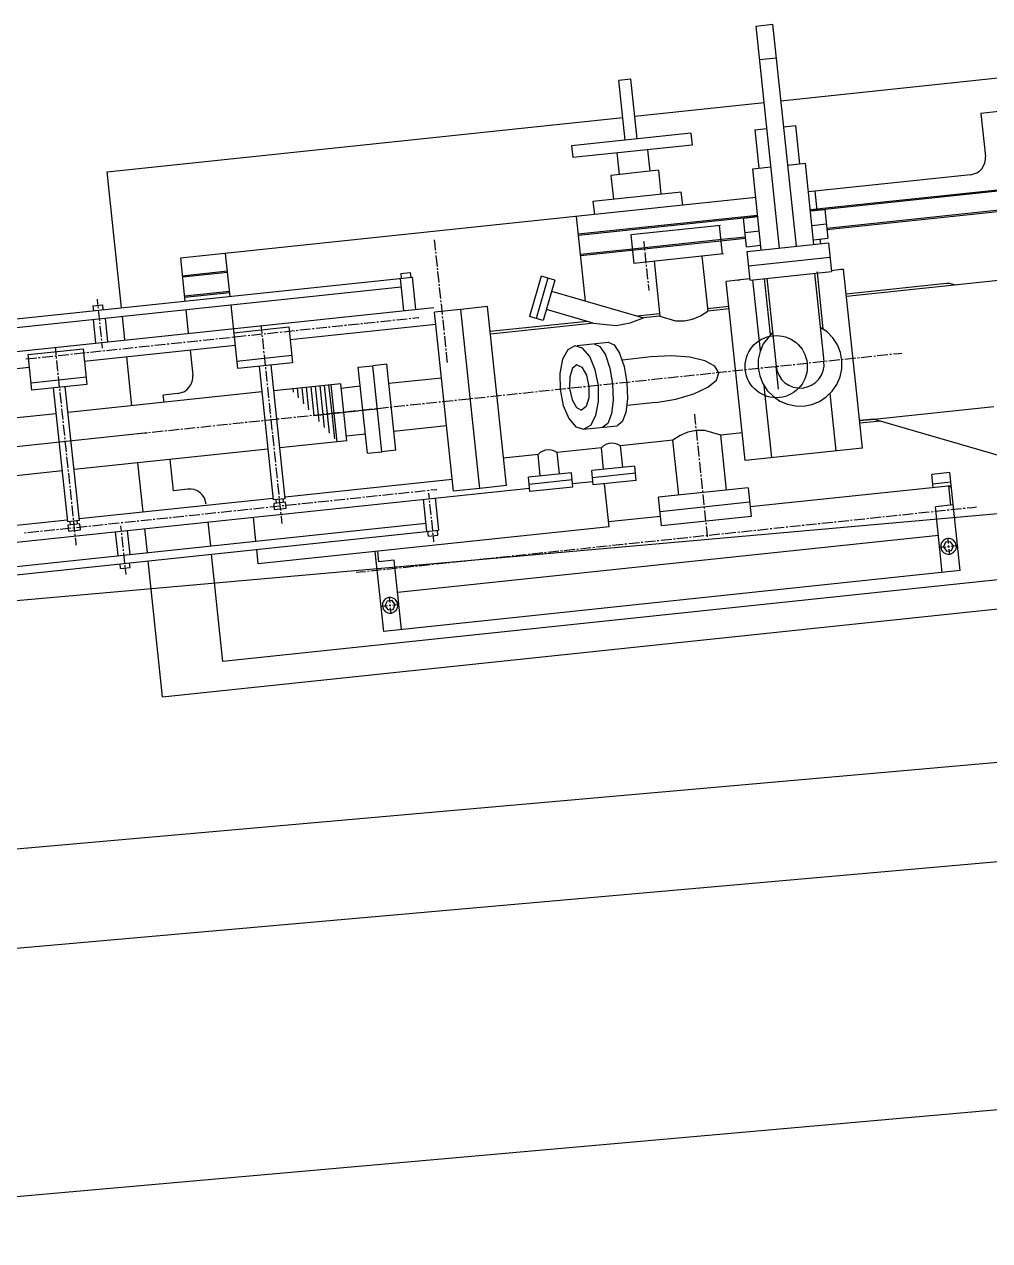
# Model space of a CAD drawing. Extents: x -50 to 48714, y -13211 to 6743.
# Drawn here: x 26853 to 27629, y 224 to 1202 of the extents above; entities that cross this region are included whole.
import ezdxf

# ---------------------------------------------------------------- set-up
doc = ezdxf.new("R2010")
doc.units = 0
doc.header["$LTSCALE"] = 50
doc.linetypes.add('UE46_HMI$0$DASH_CENTER', pattern=[36, 24, -3, 6, -3])
doc.layers.get('0').update_dxf_attribs({"linetype": 'CONTINUOUS'})
for name, color, linetype in [('UE46_HMI$0$1', 7, 'CONTINUOUS'), ('UE46_HMI$0$50', 7, 'CONTINUOUS'), ('UE46_HMI$0$AUTOVUE_5', 7, 'CONTINUOUS'), ('UE46_HMI$0$AUTOVUE_8', 7, 'CONTINUOUS'), ('UE46_HMI$0$MEDIENVERSORGUN', 40, 'CONTINUOUS')]:
    doc.layers.add(name, color=color, linetype=linetype)

# ---------------------------------------------------------------- blocks, each defined once
blk = doc.blocks.new('UE46_HMI')
at = {"layer": 'UE46_HMI$0$1', "color": 4, "linetype": 'UE46_HMI$0$DASH_CENTER'}
blk.add_line((9951.73, 873.87), (9565.68, 833.16), dxfattribs=at)
at = {"layer": 'UE46_HMI$0$1', "color": 7, "linetype": 'CONTINUOUS'}
blk.add_line((9963.84, 661.54), (10874.98, 757.64), dxfattribs=at)
at = {"layer": 'UE46_HMI$0$1', "color": 3, "linetype": 'CONTINUOUS'}
blk.add_circle((10457.38, 927.2), 25, dxfattribs=at)
at = {"layer": 'UE46_HMI$0$50', "color": 4, "linetype": 'CONTINUOUS'}
for p in [(10455.48, 945.23), (10459.28, 909.17)]:
    blk.add_line(p, (10457.38, 927.2), dxfattribs=at)
at = {"layer": 'UE46_HMI$0$AUTOVUE_5', "color": 4, "linetype": 'CONTINUOUS'}
for p, q in [((10183.01, 1025.12), (10182.58, 1029.18)), ((10350.74, 1027.93), (10350.76, 1027.78)), ((10350.76, 1027.78), (10351.21, 1023.42)), ((10183.45, 1020.92), (10183.01, 1025.12)), ((10183.75, 1018.06), (10183.61, 1019.41)), ((10351.37, 1021.92), (10351.52, 1020.56)), ((10351.67, 1019.06), (10352.58, 1010.5)), ((10184.83, 1007.84), (10183.91, 1016.56)), ((10352.74, 1008.99), (10352.88, 1007.64)), ((10185.13, 1004.99), (10184.97, 1006.49)), ((10186.19, 994.92), (10185.27, 1003.64)), ((10353.04, 1006.14), (10353.96, 997.42)), ((10186.49, 992.07), (10186.33, 993.57)), ((10187.55, 982), (10186.63, 990.72)), ((10354.1, 996.07), (10354.26, 994.57)), ((10354.4, 993.22), (10354.86, 988.86)), ((10354.86, 988.86), (10354.89, 988.56)), ((9911.1, 981.56), (9911.11, 981.41)), ((9911.11, 981.41), (9911.57, 977.05)), ((10187.86, 979.15), (10187.71, 980.5)), ((9911.73, 975.55), (9911.87, 974.19)), ((9912.03, 972.69), (9912.94, 964.13)), ((10188.92, 969.08), (10188.01, 977.64)), ((9913.09, 962.62), (9913.24, 961.27)), ((9913.4, 959.77), (9914.31, 951.06)), ((10042.94, 960.22), (10043.13, 958.41)), ((10087.23, 958.05), (10095.79, 958.95)), ((10097.29, 959.11), (10098.65, 959.25)), ((10100.15, 959.41), (10108.71, 960.32)), ((10110.22, 960.47), (10111.72, 960.63)), ((10113.07, 960.78), (10121.79, 961.69)), ((10123.14, 961.84), (10124.64, 962)), ((10125.99, 962.14), (10134.71, 963.06)), ((10136.06, 963.2), (10137.56, 963.36)), ((10139.06, 963.52), (10147.63, 964.42)), ((10149.13, 964.58), (10150.48, 964.72)), ((10151.99, 964.88), (10160.55, 965.78)), ((10162.05, 965.94), (10163.56, 966.1)), ((10164.91, 966.24), (10169.27, 966.7)), ((10169.27, 966.7), (10169.87, 966.77)), ((10189.22, 966.22), (10189.08, 967.58)), ((10190.28, 956.16), (10189.38, 964.72)), ((9914.46, 949.7), (9914.62, 948.2)), ((9996.47, 948.48), (10005.04, 949.38)), ((10006.54, 949.54), (10008.04, 949.7)), ((10009.4, 949.84), (10018.11, 950.76)), ((10019.46, 950.9), (10020.96, 951.06)), ((10022.32, 951.2), (10031.03, 952.12)), ((10032.53, 952.28), (10033.89, 952.42)), ((10035.39, 952.58), (10043.95, 953.49)), ((10043.13, 958.41), (10043.59, 954.06)), ((10043.75, 952.55), (10043.89, 951.2)), ((10044.05, 949.7), (10044.95, 941.13)), ((10045.46, 953.64), (10046.81, 953.79)), ((10048.31, 953.95), (10056.88, 954.85)), ((10058.38, 955.01), (10059.88, 955.17)), ((10061.23, 955.31), (10069.95, 956.23)), ((10071.3, 956.37), (10072.8, 956.53)), ((10074.15, 956.67), (10082.87, 957.59)), ((10084.37, 957.75), (10085.72, 957.89)), ((10190.6, 953.15), (10190.44, 954.65)), ((10191.66, 943.09), (10190.74, 951.8)), ((9877.36, 942.75), (9877.55, 940.95)), ((9877.55, 940.95), (9878.01, 936.59)), ((9905.72, 938.91), (9914.44, 939.83)), ((9914.76, 946.85), (9915.22, 942.49)), ((9915.22, 942.49), (9915.25, 942.19)), ((9915.79, 939.97), (9917.29, 940.13)), ((9918.79, 940.28), (9927.36, 941.19)), ((9928.86, 941.35), (9930.21, 941.49)), ((9931.71, 941.65), (9940.28, 942.55)), ((9941.78, 942.71), (9943.13, 942.85)), ((9944.64, 943.01), (9953.35, 943.93)), ((9954.7, 944.07), (9956.21, 944.23)), ((9957.56, 944.37), (9966.27, 945.29)), ((9967.62, 945.44), (9969.13, 945.59)), ((9970.63, 945.75), (9979.19, 946.66)), ((9980.7, 946.81), (9982.05, 946.96)), ((9983.55, 947.12), (9992.12, 948.02)), ((9993.62, 948.18), (9994.97, 948.32)), ((10045.11, 939.63), (10045.27, 938.13)), ((10191.96, 940.23), (10191.8, 941.73)), ((9853.88, 933.44), (9862.6, 934.36)), ((9863.95, 934.5), (9865.45, 934.66)), ((9866.96, 934.82), (9875.52, 935.72)), ((9877.02, 935.88), (9878.37, 936.02)), ((9878.17, 935.09), (9878.31, 933.74)), ((9878.47, 932.23), (9879.37, 923.67)), ((9879.88, 936.18), (9888.44, 937.08)), ((9889.94, 937.24), (9891.45, 937.4)), ((9892.8, 937.54), (9901.51, 938.46)), ((9902.87, 938.61), (9904.37, 938.76)), ((10045.41, 936.78), (10046.33, 928.06)), ((10192.56, 934.52), (10192.1, 938.88)), ((10192.99, 930.46), (10192.56, 934.52)), ((10482.47, 929.85), (10473.91, 928.95)), ((10485.33, 930.15), (10483.97, 930.01)), ((10495.39, 931.21), (10486.83, 930.31)), ((10498.4, 931.53), (10496.9, 931.37)), ((10508.47, 932.59), (10499.75, 931.67)), ((10511.32, 932.89), (10509.82, 932.73)), ((10521.39, 933.96), (10512.67, 933.04)), ((10524.24, 934.26), (10522.74, 934.1)), ((10534.31, 935.32), (10525.74, 934.41)), ((10537.16, 935.62), (10535.81, 935.48)), ((10547.23, 936.68), (10538.67, 935.78)), ((10550.09, 936.98), (10548.73, 936.84)), ((10555.95, 937.6), (10551.59, 937.14)), ((10558.35, 937.85), (10555.95, 937.6)), ((9879.53, 922.17), (9879.69, 920.66)), ((10046.47, 926.71), (10046.63, 925.21)), ((10046.78, 923.85), (10047.69, 915.14)), ((10391.72, 920.28), (10383.15, 919.38)), ((10394.72, 920.6), (10393.22, 920.44)), ((10404.79, 921.66), (10396.08, 920.74)), ((10407.64, 921.96), (10406.14, 921.8)), ((10417.71, 923.02), (10409, 922.1)), ((10420.57, 923.32), (10419.06, 923.16)), ((10430.63, 924.38), (10422.07, 923.48)), ((10433.49, 924.68), (10432.14, 924.54)), ((10443.56, 925.75), (10434.99, 924.84)), ((10446.56, 926.06), (10445.06, 925.9)), ((10456.63, 927.13), (10447.91, 926.21)), ((10459.48, 927.43), (10457.98, 927.27)), ((10469.55, 928.49), (10460.83, 927.57)), ((10472.4, 928.79), (10470.9, 928.63)), ((9879.83, 919.31), (9880.75, 910.6)), ((10047.85, 913.64), (10048, 912.28)), ((10048.15, 910.78), (10049.06, 902.22)), ((10301.12, 910.72), (10292.4, 909.8)), ((10303.97, 911.02), (10302.47, 910.87)), ((10314.04, 912.09), (10305.47, 911.18)), ((10316.89, 912.39), (10315.54, 912.24)), ((10326.96, 913.45), (10318.39, 912.55)), ((10329.81, 913.75), (10328.46, 913.61)), ((10339.88, 914.81), (10331.32, 913.91)), ((10342.89, 915.13), (10341.38, 914.97)), ((10352.95, 916.19), (10344.24, 915.27)), ((10355.81, 916.49), (10354.3, 916.33)), ((10365.87, 917.55), (10357.16, 916.63)), ((10368.73, 917.85), (10367.38, 917.71)), ((10378.8, 918.92), (10370.23, 918.01)), ((10381.65, 919.22), (10380.3, 919.07)), ((9880.89, 909.25), (9881.05, 907.74)), ((9881.2, 906.39), (9882.11, 897.68)), ((10049.22, 900.72), (10049.36, 899.36)), ((10200.3, 900.09), (10198.79, 899.93)), ((10210.36, 901.15), (10201.8, 900.25)), ((10213.22, 901.45), (10211.86, 901.31)), ((10223.28, 902.51), (10214.72, 901.61)), ((10226.14, 902.82), (10224.79, 902.67)), ((10236.36, 903.89), (10227.64, 902.97)), ((10239.21, 904.19), (10237.71, 904.04)), ((10249.28, 905.26), (10240.56, 904.34)), ((10252.13, 905.56), (10250.63, 905.4)), ((10262.2, 906.62), (10253.64, 905.72)), ((10265.05, 906.92), (10263.7, 906.78)), ((10275.12, 907.98), (10266.56, 907.08)), ((10277.98, 908.28), (10276.62, 908.14)), ((10288.19, 909.36), (10279.48, 908.44)), ((10291.05, 909.66), (10289.55, 909.5)), ((9882.27, 896.17), (9882.42, 894.82)), ((9882.57, 893.32), (9883.48, 884.75)), ((10049.52, 897.86), (10050.42, 889.3)), ((10099.78, 889.49), (10108.49, 890.41)), ((10106.69, 890.22), (10099.78, 889.49)), ((10108.49, 890.41), (10108.19, 890.38)), ((10109.54, 890.52), (10108.49, 890.41)), ((10109.84, 890.55), (10111.34, 890.71)), ((10111.34, 890.71), (10111.04, 890.68)), ((10112.85, 890.87), (10111.34, 890.71)), ((10112.85, 890.87), (10121.41, 891.77)), ((10119.61, 891.58), (10112.85, 890.87)), ((10121.41, 891.77), (10121.11, 891.74)), ((10122.61, 891.9), (10121.41, 891.77)), ((10122.91, 891.93), (10124.27, 892.07)), ((10124.27, 892.07), (10123.97, 892.04)), ((10125.77, 892.23), (10124.27, 892.07)), ((10125.77, 892.23), (10129.98, 892.67)), ((10129.98, 892.67), (10125.77, 892.23)), ((10129.98, 892.67), (10134.03, 893.1)), ((10132.68, 892.96), (10129.98, 892.67)), ((10135.54, 893.26), (10134.03, 893.1)), ((10134.03, 893.1), (10135.54, 893.26)), ((10135.54, 893.26), (10136.44, 893.35)), ((10145.6, 894.32), (10136.89, 893.4)), ((10148.46, 894.62), (10146.96, 894.46)), ((10158.52, 895.68), (10149.96, 894.78)), ((10161.38, 895.99), (10160.03, 895.84)), ((10171.45, 897.05), (10162.88, 896.14)), ((10174.45, 897.36), (10172.95, 897.21)), ((10184.52, 898.43), (10175.8, 897.51)), ((10187.37, 898.73), (10185.87, 898.57)), ((10197.44, 899.79), (10188.73, 898.87)), ((9883.64, 883.25), (9883.78, 881.9)), ((9883.94, 880.4), (9884.84, 871.83)), ((10015.93, 880.65), (10007.37, 879.74)), ((10018.94, 880.96), (10017.44, 880.8)), ((10029.01, 882.02), (10020.29, 881.1)), ((10031.86, 882.32), (10030.36, 882.17)), ((10041.93, 883.39), (10033.21, 882.47)), ((10044.78, 883.69), (10043.43, 883.55)), ((10054.85, 884.75), (10046.29, 883.85)), ((10050.58, 887.79), (10050.74, 886.29)), ((10050.88, 884.94), (10051.8, 876.22)), ((10057.7, 885.05), (10056.35, 884.91)), ((10067.77, 886.11), (10059.21, 885.21)), ((10070.78, 886.43), (10069.27, 886.27)), ((10080.84, 887.49), (10072.13, 886.57)), ((10083.7, 887.79), (10082.2, 887.63)), ((10084.9, 887.92), (10091.21, 888.58)), ((10091.21, 888.58), (10085.05, 887.93)), ((10091.21, 888.58), (10095.57, 889.04)), ((10093.77, 888.85), (10091.21, 888.58)), ((10095.57, 889.04), (10095.27, 889.01)), ((10096.62, 889.15), (10095.57, 889.04)), ((10096.92, 889.19), (10098.42, 889.35)), ((10098.42, 889.35), (10098.12, 889.31)), ((10099.78, 889.49), (10098.42, 889.35)), ((10391.51, 889.11), (10391.94, 885.06)), ((10391.94, 885.06), (10392.4, 880.7)), ((9946.97, 873.37), (9944.41, 873.1)), ((9951.17, 873.81), (9946.97, 873.37)), ((9954.03, 874.12), (9952.68, 873.97)), ((9964.25, 875.19), (9955.53, 874.27)), ((9967.1, 875.49), (9965.6, 875.34)), ((9977.17, 876.56), (9968.45, 875.64)), ((9980.02, 876.86), (9978.52, 876.7)), ((9990.09, 877.92), (9981.53, 877.02)), ((9992.95, 878.22), (9991.59, 878.08)), ((10003.01, 879.28), (9994.45, 878.38)), ((10005.87, 879.58), (10004.51, 879.44)), ((10051.94, 874.87), (10052.1, 873.37)), ((10052.24, 872.02), (10053.16, 863.3)), ((10392.54, 879.35), (10392.7, 877.84)), ((10392.86, 876.34), (10393.76, 867.78)), ((9885, 870.33), (9885.16, 868.83)), ((9885.3, 867.47), (9886.22, 858.76)), ((10053.3, 861.95), (10053.46, 860.45)), ((10393.92, 866.27), (10394.06, 864.92)), ((10394.22, 863.42), (10395.12, 854.85)), ((9886.36, 857.41), (9886.52, 855.91)), ((9886.66, 854.55), (9887.58, 845.84)), ((10053.62, 858.94), (10054.52, 850.38)), ((10395.28, 853.35), (10395.43, 852)), ((9887.72, 844.49), (9887.88, 842.98)), ((9888.04, 841.48), (9888.95, 832.92)), ((10054.68, 848.88), (10054.83, 847.53)), ((10054.98, 846.02), (10055.89, 837.46)), ((10395.58, 850.5), (10396.5, 841.78)), ((10056.05, 835.96), (10056.2, 834.45)), ((10056.35, 833.1), (10057.27, 824.39)), ((10396.65, 840.43), (10396.8, 838.93)), ((10396.95, 837.58), (10397.87, 828.86)), ((9889.1, 831.41), (9889.25, 830.06)), ((9889.4, 828.56), (9890.31, 819.99)), ((10057.41, 823.03), (10057.57, 821.53)), ((10114.73, 821.18), (10123.29, 822.08)), ((10124.8, 822.24), (10126.3, 822.4)), ((10127.65, 822.54), (10136.36, 823.46)), ((10137.72, 823.6), (10139.22, 823.76)), ((10140.57, 823.91), (10149.29, 824.82)), ((10150.64, 824.97), (10152.14, 825.13)), ((10153.64, 825.28), (10162.21, 826.19)), ((10163.71, 826.35), (10165.06, 826.49)), ((10166.57, 826.65), (10175.13, 827.55)), ((10176.63, 827.71), (10178.14, 827.87)), ((10177.95, 825.27), (10177.94, 825.42)), ((10178.41, 820.91), (10177.95, 825.27)), ((10179.49, 828.01), (10183.84, 828.47)), ((10183.84, 828.47), (10184.45, 828.53)), ((10398.01, 827.51), (10398.17, 826.01)), ((10398.33, 824.5), (10399.23, 815.94)), ((9890.47, 818.49), (9890.62, 816.99)), ((9890.77, 815.64), (9891.69, 806.92)), ((10023.97, 811.61), (10032.69, 812.53)), ((10034.04, 812.67), (10035.54, 812.83)), ((10036.9, 812.97), (10045.61, 813.89)), ((10047.11, 814.05), (10048.47, 814.19)), ((10049.97, 814.35), (10058.53, 815.25)), ((10057.71, 820.18), (10058.63, 811.46)), ((10060.04, 815.41), (10061.39, 815.55)), ((10062.89, 815.71), (10071.46, 816.62)), ((10072.96, 816.77), (10074.46, 816.93)), ((10075.81, 817.07), (10084.53, 817.99)), ((10085.88, 818.14), (10087.38, 818.3)), ((10088.73, 818.44), (10097.45, 819.36)), ((10098.95, 819.52), (10100.3, 819.66)), ((10101.81, 819.82), (10110.37, 820.72)), ((10111.87, 820.88), (10113.23, 821.02)), ((10178.71, 818.05), (10178.57, 819.41)), ((10179.78, 807.99), (10178.87, 816.55)), ((10399.39, 814.44), (10399.53, 813.08)), ((10606.47, 812.88), (10597.76, 811.96)), ((10609.33, 813.18), (10607.83, 813.02)), ((10615.04, 813.78), (10610.83, 813.34)), ((10618.34, 814.13), (10615.04, 813.78)), ((9891.83, 805.57), (9891.99, 804.07)), ((9892.13, 802.72), (9893.05, 794)), ((9933.37, 802.05), (9941.94, 802.95)), ((9943.44, 803.11), (9944.79, 803.26)), ((9946.29, 803.41), (9954.86, 804.32)), ((9956.36, 804.48), (9957.71, 804.62)), ((9959.22, 804.78), (9967.93, 805.7)), ((9969.28, 805.84), (9970.79, 806)), ((9972.14, 806.14), (9980.85, 807.06)), ((9982.2, 807.2), (9983.71, 807.36)), ((9985.21, 807.52), (9993.77, 808.42)), ((9995.28, 808.58), (9996.63, 808.72)), ((9998.13, 808.88), (10006.7, 809.79)), ((10008.2, 809.94), (10009.55, 810.09)), ((10011.05, 810.24), (10019.62, 811.15)), ((10021.12, 811.31), (10022.62, 811.46)), ((10058.77, 810.11), (10058.93, 808.61)), ((10059.09, 807.11), (10059.53, 802.9)), ((10059.53, 802.9), (10059.72, 801.1)), ((10180.08, 805.13), (10179.93, 806.48)), ((10181.14, 795.06), (10180.24, 803.63)), ((10399.69, 811.58), (10400.59, 803.02)), ((10505.65, 802.25), (10504.3, 802.11)), ((10515.72, 803.31), (10507.16, 802.41)), ((10518.57, 803.61), (10517.22, 803.47)), ((10528.64, 804.67), (10520.08, 803.77)), ((10531.65, 804.99), (10530.14, 804.83)), ((10541.71, 806.05), (10533, 805.13)), ((10544.57, 806.35), (10543.07, 806.19)), ((10554.64, 807.41), (10545.92, 806.5)), ((10557.49, 807.72), (10555.99, 807.56)), ((10567.56, 808.78), (10558.99, 807.87)), ((10570.41, 809.08), (10569.06, 808.94)), ((10580.48, 810.14), (10571.91, 809.24)), ((10583.48, 810.46), (10581.98, 810.3)), ((10593.55, 811.52), (10584.84, 810.6)), ((10596.41, 811.82), (10594.9, 811.66)), ((9852.69, 793.54), (9854.19, 793.7)), ((9855.54, 793.84), (9864.26, 794.76)), ((9865.61, 794.9), (9867.11, 795.06)), ((9868.46, 795.21), (9877.18, 796.12)), ((9878.53, 796.27), (9880.03, 796.43)), ((9881.53, 796.58), (9890.1, 797.49)), ((9891.6, 797.65), (9892.95, 797.79)), ((9893.19, 792.65), (9893.35, 791.15)), ((9894.46, 797.95), (9903.02, 798.85)), ((9904.52, 799.01), (9906.03, 799.17)), ((9907.38, 799.31), (9916.09, 800.23)), ((9917.45, 800.37), (9918.95, 800.53)), ((9920.3, 800.67), (9929.01, 801.59)), ((9930.34, 799.15), (9930.32, 799.3)), ((9930.8, 794.79), (9930.34, 799.15)), ((9930.37, 801.73), (9931.87, 801.89)), ((9931.1, 791.94), (9930.95, 793.29)), ((10181.46, 792.06), (10181.3, 793.56)), ((10400.75, 801.51), (10400.89, 800.16)), ((10401.05, 798.66), (10401.51, 794.3)), ((10401.51, 794.3), (10401.94, 790.25)), ((10412.04, 792.38), (10403.48, 791.47)), ((10414.9, 792.68), (10413.55, 792.53)), ((10424.97, 793.74), (10416.4, 792.83)), ((10427.97, 794.05), (10426.47, 793.9)), ((10438.04, 795.12), (10429.32, 794.2)), ((10440.89, 795.42), (10439.39, 795.26)), ((10450.96, 796.48), (10442.25, 795.56)), ((10453.82, 796.78), (10452.46, 796.64)), ((10463.88, 797.84), (10455.32, 796.94)), ((10466.74, 798.14), (10465.38, 798)), ((10476.8, 799.21), (10468.24, 798.3)), ((10479.81, 799.52), (10478.31, 799.36)), ((10489.88, 800.58), (10481.16, 799.66)), ((10492.73, 800.89), (10491.23, 800.73)), ((10502.8, 801.95), (10494.08, 801.03)), ((9893.51, 789.64), (9893.95, 785.44)), ((9893.95, 785.44), (9894.14, 783.63)), ((9932.16, 781.87), (9931.26, 790.43)), ((10182.06, 786.35), (10181.6, 790.71)), ((10182.07, 786.2), (10182.06, 786.35)), ((10321.44, 782.82), (10312.73, 781.9)), ((10324.3, 783.12), (10322.79, 782.96)), ((10334.36, 784.18), (10325.65, 783.26)), ((10337.22, 784.48), (10335.72, 784.32)), ((10347.29, 785.54), (10338.72, 784.64)), ((10350.14, 785.85), (10348.79, 785.7)), ((10360.21, 786.91), (10351.64, 786)), ((10363.06, 787.21), (10361.71, 787.07)), ((10373.28, 788.29), (10364.56, 787.37)), ((10376.13, 788.59), (10374.63, 788.43)), ((10386.2, 789.65), (10377.49, 788.73)), ((10389.06, 789.95), (10387.55, 789.79)), ((10399.12, 791.01), (10390.56, 790.11)), ((10401.98, 791.31), (10400.63, 791.17)), ((10595.24, 782.53), (10596.74, 782.69)), ((10595.28, 789.37), (10595.31, 789.07)), ((10595.31, 789.07), (10595.76, 784.86)), ((10595.91, 783.36), (10596.07, 781.86)), ((10598.1, 782.83), (10602.45, 783.29)), ((10602.45, 783.29), (10602.75, 783.32)), ((9932.46, 779.01), (9932.32, 780.37)), ((9933.52, 768.95), (9932.62, 777.51)), ((10230.69, 773.25), (10221.97, 772.33)), ((10233.54, 773.55), (10232.04, 773.39)), ((10243.61, 774.61), (10235.05, 773.71)), ((10246.47, 774.91), (10245.11, 774.77)), ((10256.53, 775.97), (10247.97, 775.07)), ((10259.54, 776.29), (10258.03, 776.13)), ((10269.6, 777.35), (10260.89, 776.43)), ((10272.46, 777.65), (10270.96, 777.49)), ((10282.53, 778.71), (10273.81, 777.8)), ((10285.38, 779.02), (10283.88, 778.86)), ((10295.45, 780.08), (10286.88, 779.17)), ((10298.3, 780.38), (10296.95, 780.24)), ((10308.37, 781.44), (10299.81, 780.54)), ((10311.37, 781.76), (10309.87, 781.6)), ((10589.23, 781.89), (10589.53, 781.93)), ((10589.53, 781.93), (10593.74, 782.37)), ((10596.21, 780.5), (10596.67, 776.15)), ((10596.67, 776.15), (10596.71, 775.85)), ((9933.84, 765.94), (9933.68, 767.45)), ((9934.44, 760.23), (9933.98, 764.59)), ((10139.94, 763.68), (10131.37, 762.77)), ((10142.79, 763.98), (10141.44, 763.83)), ((10152.86, 765.04), (10144.29, 764.14)), ((10155.86, 765.36), (10154.36, 765.2)), ((10165.93, 766.42), (10157.21, 765.5)), ((10168.78, 766.72), (10167.28, 766.56)), ((10178.85, 767.78), (10170.14, 766.86)), ((10181.71, 768.08), (10180.35, 767.94)), ((10191.77, 769.14), (10183.21, 768.24)), ((10194.63, 769.44), (10193.28, 769.3)), ((10204.69, 770.51), (10196.13, 769.6)), ((10207.7, 770.82), (10206.2, 770.66)), ((10217.77, 771.88), (10209.05, 770.97)), ((10220.62, 772.19), (10219.12, 772.03)), ((9934.46, 760.08), (9934.44, 760.23)), ((10122.66, 761.85), (10119.5, 761.52)), ((10127.01, 762.31), (10122.66, 761.85)), ((10129.87, 762.61), (10128.52, 762.47)), ((10140.12, 734.53), (10140.27, 734.54)), ((10140.27, 734.54), (10144.63, 735)), ((10145.98, 735.14), (10147.49, 735.3)), ((10146.02, 741.98), (10146.05, 741.68)), ((10146.05, 741.68), (10146.5, 737.48)), ((10146.66, 735.97), (10146.81, 734.47)), ((10148.99, 735.46), (10153.2, 735.9)), ((10153.2, 735.9), (10153.5, 735.94)), ((10146.96, 733.12), (10147.42, 728.76)), ((10147.42, 728.76), (10147.45, 728.46))]:
    blk.add_line(p, q, dxfattribs=at)
at = {"layer": 'UE46_HMI$0$AUTOVUE_8', "color": 7, "linetype": 'CONTINUOUS'}
for p, q in [((10441.1, 1201.08), (10454.48, 1202.49)), ((10459.93, 1022.58), (10441.1, 1201.08)), ((10454.48, 1202.49), (10473.3, 1023.99)), ((10443.94, 1174.18), (10457.31, 1175.59)), ((10460.96, 1141.04), (10830.43, 1180)), ((10340.47, 1158.41), (10330.86, 1157.4)), ((10335.91, 1109.46), (10330.86, 1157.4)), ((10345.53, 1110.48), (10340.47, 1158.41)), ((10343.61, 1128.66), (10447.58, 1139.63)), ((10698.79, 1138.93), (10622.01, 1130.83)), ((9919.29, 1083.91), (10333.99, 1127.65)), ((10622.01, 1130.83), (10625.66, 1096.27)), ((10440.19, 1117.58), (10449.8, 1118.59)), ((10440.19, 1117.58), (10443.44, 1086.77)), ((10463.18, 1120), (10472.79, 1121.01)), ((10472.79, 1121.01), (10476.04, 1090.21)), ((10388.65, 1115.03), (10292.64, 1104.9)), ((10389.66, 1105.41), (10293.65, 1095.28)), ((10388.65, 1115.03), (10389.66, 1105.41)), ((10292.64, 1104.9), (10293.65, 1095.28)), ((10329.26, 1099.04), (10331.08, 1081.76)), ((10356.03, 1084.39), (10354.2, 1101.67)), ((10625.62, 1093.68), (10625.66, 1096.27)), ((10438.48, 1086.25), (10453.05, 1087.79)), ((10445.35, 1021.04), (10438.48, 1086.25)), ((10466.42, 1089.2), (10480.85, 1090.72)), ((10487.73, 1025.51), (10480.85, 1090.72)), ((10620.82, 1084.52), (10622.75, 1086.39)), ((10622.75, 1086.39), (10624.18, 1088.67)), ((10624.18, 1088.67), (10625.14, 1091.05)), ((10625.14, 1091.05), (10625.62, 1093.68)), ((9930.83, 974.52), (9919.29, 1083.91)), ((10362.64, 1085.09), (10324.32, 1081.05)), ((10324.32, 1081.05), (10326.35, 1061.82)), ((10362.64, 1085.09), (10364.67, 1065.86)), ((10613.69, 1081.49), (10483.27, 1067.73)), ((10705.37, 1076.57), (10484.79, 1053.31)), ((10613.69, 1081.49), (10618.69, 1083.08)), ((10618.69, 1083.08), (10620.82, 1084.52)), ((10381.04, 1067.58), (10309.97, 1060.09)), ((10382.15, 1057.07), (10381.04, 1067.58)), ((10490.3, 1052.98), (10488.68, 1068.3)), ((10705.46, 1075.67), (10496.46, 1053.63)), ((10440.9, 1063.26), (9978.12, 1014.45)), ((10309.97, 1060.09), (10311.08, 1049.57)), ((10707.19, 1059.29), (10498.19, 1037.25)), ((10303.84, 979.98), (10296.66, 1048.05)), ((10442.42, 1048.84), (10298.18, 1033.62)), ((10431.1, 1046.73), (10298.27, 1032.72)), ((10431.1, 1046.73), (10442.52, 1047.94)), ((10442.52, 1047.94), (10431.1, 1046.73)), ((10433.54, 1023.59), (10431.1, 1046.73)), ((10496.46, 1053.63), (10484.89, 1052.41)), ((10484.89, 1052.41), (10496.46, 1053.63)), ((10496.46, 1053.63), (10498.9, 1030.49)), ((10646.83, 1053.99), (10498.08, 1038.3)), ((10412.43, 1040.81), (10340.46, 1033.22)), ((10411.38, 1040.7), (10413.8, 1017.71)), ((10486.11, 1040.84), (10497.68, 1042.06)), ((10432.83, 1030.35), (10300, 1016.35)), ((10340.46, 1033.22), (10342.88, 1010.23)), ((10413.63, 1029.39), (10341.66, 1021.8)), ((10413.63, 1029.39), (10341.66, 1021.8)), ((10432.72, 1031.41), (10413.63, 1029.39)), ((10432.32, 1035.16), (10443.74, 1036.37)), ((10487.33, 1029.27), (10498.9, 1030.49)), ((10493.14, 1026.08), (10492.74, 1029.84)), ((10018.13, 983.73), (10014.48, 1018.29)), ((10341.66, 1021.8), (10299.89, 1017.4)), ((10414.85, 1017.82), (10342.88, 1010.23)), ((10433.54, 1023.59), (10444.96, 1024.8)), ((10433.94, 1019.84), (10499.3, 1026.73)), ((10436.36, 996.85), (10433.94, 1019.84)), ((10499.3, 1026.73), (10501.72, 1003.74)), ((9978.12, 1014.45), (9981.77, 979.89)), ((10359.11, 1011.94), (10363.77, 967.77)), ((10397.57, 1016), (10402.23, 971.83)), ((10435.16, 1008.27), (10500.52, 1015.16)), ((9657.67, 945.71), (10164.47, 999.16)), ((10016, 1003.86), (9979.64, 1000.03)), ((10016.1, 1002.96), (9979.74, 999.13)), ((10154.86, 998.15), (10157.58, 972.31)), ((10155.35, 1002.15), (10163.01, 1002.96)), ((10155.35, 1002.15), (10155.76, 998.25)), ((10163.01, 1002.96), (10163.42, 999.05)), ((10164.47, 999.16), (10167.2, 973.32)), ((10268.31, 999.94), (10258.82, 967.49)), ((10273.79, 998.39), (10264.3, 965.94)), ((10279.29, 996.69), (10268.31, 999.94)), ((10436.27, 997.75), (10428.45, 996.93)), ((10436.36, 996.85), (10501.72, 1003.74)), ((10447.78, 998.05), (10452.53, 952.98)), ((10449.88, 998.27), (10455.48, 945.23)), ((10488.2, 1002.32), (10495.69, 931.25)), ((10490.45, 1002.55), (10490.36, 1003.45)), ((10495.21, 957.48), (10490.45, 1002.55)), ((10495.21, 957.48), (10490.45, 1002.55)), ((10501.63, 1004.64), (10509.44, 1005.47)), ((10509.44, 1005.47), (10511.54, 1005.69)), ((10509.44, 1005.47), (10511.54, 1005.69)), ((10521.87, 907.72), (10511.54, 1005.69)), ((9658.38, 938.95), (10155.57, 991.39)), ((10279.29, 996.69), (10269.95, 964.26)), ((10426.35, 996.7), (10417.18, 995.74)), ((10432.36, 851.79), (10417.18, 995.74)), ((10426.35, 996.7), (10428.45, 996.93)), ((10428.45, 996.93), (10426.35, 996.7)), ((10444.64, 939.99), (10438.61, 997.09)), ((10594.35, 994.06), (10513.67, 985.55)), ((10638.73, 996.77), (10513.87, 983.6)), ((10596.94, 994.03), (10594.35, 994.06)), ((10601.47, 992.84), (10596.94, 994.03)), ((10017.72, 987.64), (9981.35, 983.8)), ((10017.83, 986.58), (9981.46, 982.75)), ((10276.72, 987.91), (10350.55, 966.38)), ((9660.39, 919.87), (10182.07, 974.89)), ((9907.73, 976.04), (9915.39, 976.84)), ((9907.73, 976.04), (9908.14, 972.13)), ((9915.39, 976.84), (9915.8, 972.94)), ((9982.48, 973.13), (9984.49, 954.05)), ((10021.26, 953.98), (10018.84, 976.97)), ((10203.82, 973.23), (10182.49, 970.98)), ((10197.67, 827.04), (10182.49, 970.98)), ((10225.16, 975.48), (10203.82, 973.23)), ((10219, 829.29), (10203.82, 973.23)), ((10240.34, 831.54), (10225.16, 975.48)), ((10310.13, 962.11), (10272.5, 973.18)), ((10363.56, 969.72), (10345.68, 967.84)), ((10396.41, 968.02), (10402.23, 971.83)), ((10419.31, 975.6), (10402.03, 973.78)), ((10419.51, 973.65), (10402.23, 971.83)), ((9907.95, 965.27), (9909.97, 946.19)), ((9917.57, 966.29), (9919.58, 947.2)), ((9933.56, 948.68), (9931.54, 967.76)), ((10021.22, 954.43), (10065.39, 959.09)), ((10065.39, 959.09), (10068.42, 930.39)), ((10066.45, 949.02), (10183.5, 961.37)), ((10305.26, 963.57), (10227.28, 955.35)), ((10306.22, 961.7), (10227.49, 953.4)), ((10269.95, 964.26), (10258.82, 967.49)), ((10310.13, 962.11), (10306.22, 961.7)), ((10310.13, 962.11), (10328.54, 960.41)), ((10328.54, 960.41), (10339.88, 962.36)), ((10339.88, 962.36), (10350.55, 966.38)), ((10363.77, 967.77), (10350.55, 966.38)), ((10363.77, 967.77), (10376.48, 963.95)), ((10376.48, 963.95), (10383.45, 964.07)), ((10383.45, 964.07), (10390.15, 965.39)), ((10390.15, 965.39), (10396.41, 968.02)), ((10498.35, 955.07), (10492.79, 958.74)), ((10021.26, 953.98), (10021.22, 954.43)), ((10024.24, 925.73), (10021.26, 953.98)), ((10454.48, 954.7), (10446.94, 945.55)), ((10502.96, 950.24), (10498.35, 955.07)), ((10506.58, 944.7), (10502.96, 950.24)), ((9855.64, 936.97), (9899.81, 941.63)), ((9899.81, 941.63), (9902.84, 912.93)), ((9900.87, 931.56), (10022.28, 944.36)), ((9985.92, 940.53), (9988.04, 920.39)), ((10289.74, 940.82), (10285.54, 933.08)), ((10295.33, 943.99), (10289.74, 940.82)), ((10301.61, 942.07), (10295.33, 943.99)), ((10297.28, 944.2), (10322.22, 946.83)), ((10307.33, 935.38), (10301.61, 942.07)), ((10310.8, 945.62), (10315.43, 943.53)), ((10315.43, 943.53), (10319.95, 936.71)), ((10322.22, 946.83), (10327, 944.75)), ((10327, 944.75), (10331.37, 937.92)), ((10444.4, 939.36), (10442.95, 932.97)), ((10446.94, 945.55), (10444.4, 939.36)), ((10509.05, 938.58), (10506.58, 944.7)), ((9858.66, 908.27), (9855.64, 936.97)), ((9939.13, 895.79), (9934.98, 935.16)), ((10067.82, 936.1), (10023.64, 931.44)), ((10068.42, 930.39), (10024.24, 925.73)), ((10285.54, 933.08), (10283.39, 921.77)), ((10311.79, 924.76), (10307.33, 935.38)), ((10319.95, 936.71), (10323.51, 926)), ((10331.37, 937.92), (10335.08, 927.22)), ((10356.59, 934.96), (10333.61, 932.53)), ((10373.07, 935.78), (10356.59, 934.96)), ((10387.91, 934.77), (10373.07, 935.78)), ((10400.06, 931.95), (10387.91, 934.77)), ((10408.11, 927.63), (10400.06, 931.95)), ((10442.95, 932.97), (10442.89, 926.28)), ((10495.79, 927.46), (10495.69, 931.25)), ((10510.18, 932.17), (10509.05, 938.58)), ((10510.13, 925.48), (10510.18, 932.17)), ((9729.89, 913.52), (9856.7, 926.9)), ((9988.03, 917.66), (9988.04, 920.39)), ((10041.52, 927.55), (10052.87, 819.97)), ((10062.49, 820.99), (10051.14, 928.57)), ((10121.22, 926.69), (10132.79, 927.91)), ((10128.51, 857.58), (10121.22, 926.69)), ((10144.21, 929.12), (10132.79, 927.91)), ((10140.08, 858.8), (10132.79, 927.91)), ((10151.5, 860), (10144.21, 929.12)), ((10283.39, 921.77), (10283.54, 908.87)), ((10293.44, 925.87), (10291.28, 918.95)), ((10296.94, 928.67), (10293.44, 925.87)), ((10296.94, 928.67), (10301.1, 926.67)), ((10301.1, 926.67), (10304.66, 920.36)), ((10304.66, 920.36), (10306.67, 911.31)), ((10314.34, 912.12), (10311.79, 924.76)), ((10323.51, 926), (10325.76, 913.32)), ((10335.08, 927.22), (10337.33, 914.54)), ((10411.25, 922.34), (10408.11, 927.63)), ((10409.3, 916.36), (10411.25, 922.34)), ((10442.89, 926.28), (10444.19, 919.74)), ((10444.19, 919.74), (10446.66, 913.62)), ((10457.38, 927.2), (10458.08, 923.48)), ((10458.08, 923.48), (10459.66, 920)), ((10459.66, 920), (10461.66, 916.87)), ((10491.56, 917.14), (10493.66, 920.24)), ((10493.66, 920.24), (10495.12, 923.74)), ((10495.12, 923.74), (10495.79, 927.46)), ((10508.84, 918.96), (10510.13, 925.48)), ((9902.24, 918.64), (9858.06, 913.98)), ((9902.84, 912.93), (9858.66, 908.27)), ((9875.94, 910.09), (9887.29, 802.51)), ((9896.91, 803.52), (9885.56, 911.1)), ((9983.2, 908.64), (9984.98, 910.5)), ((9984.98, 910.5), (9986.43, 912.63)), ((9986.43, 912.63), (9987.53, 915.17)), ((9987.53, 915.17), (9988.03, 917.66)), ((10107.12, 913.51), (10053.33, 907.83)), ((10073.23, 902.03), (10072.41, 909.85)), ((10077.38, 897.3), (10076.01, 910.23)), ((10081.52, 892.58), (10079.62, 910.61)), ((10085.65, 888), (10083.23, 910.99)), ((10089.26, 888.38), (10086.83, 911.37)), ((10092.86, 888.76), (10090.44, 911.75)), ((10096.47, 889.14), (10094.05, 912.13)), ((10100.08, 889.52), (10097.65, 912.51)), ((10104.3, 866.72), (10099.45, 912.7)), ((10111.97, 867.53), (10107.12, 913.51)), ((10122.84, 911.37), (10107.51, 909.75)), ((10145.83, 913.79), (10188.05, 918.24)), ((10291.28, 918.95), (10291.2, 909.68)), ((10306.67, 911.31), (10306.59, 902.03)), ((10314.5, 899.07), (10314.34, 912.12)), ((10325.76, 913.32), (10326.22, 900.31)), ((10337.33, 914.54), (10337.79, 901.53)), ((10391.02, 905.32), (10402.31, 910.61)), ((10402.31, 910.61), (10409.3, 916.36)), ((10446.66, 913.62), (10450.13, 908.06)), ((10453.7, 854.04), (10447.6, 911.89)), ((10461.66, 916.87), (10464.36, 914.27)), ((10464.36, 914.27), (10467.62, 912.18)), ((10467.62, 912.18), (10471.12, 910.73)), ((10471.12, 910.73), (10474.84, 910.05)), ((10474.84, 910.05), (10478.64, 910)), ((10478.64, 910), (10482.35, 910.85)), ((10482.35, 910.85), (10485.84, 912.28)), ((10485.84, 912.28), (10488.96, 914.43)), ((10488.96, 914.43), (10491.56, 917.14)), ((10502.45, 907.5), (10506.14, 912.9)), ((10506.14, 912.9), (10508.84, 918.96)), ((10043.71, 906.82), (9887.75, 890.37)), ((9975.93, 905.6), (9964.36, 904.38)), ((9964.98, 898.52), (9964.36, 904.38)), ((9975.93, 905.6), (9980.94, 907.04)), ((9980.94, 907.04), (9983.2, 908.64)), ((10069.1, 906.61), (10068.8, 909.47)), ((10283.54, 908.87), (10286.1, 896.07)), ((10291.2, 909.68), (10293.22, 900.62)), ((10293.22, 900.62), (10296.77, 894.31)), ((10306.59, 902.03), (10304.43, 895.12)), ((10326.22, 900.31), (10324.96, 889.23)), ((10337.79, 901.53), (10336.37, 890.44)), ((10360.45, 898.45), (10376.73, 901.07)), ((10376.73, 901.07), (10391.02, 905.32)), ((10450.13, 908.06), (10454.88, 903.39)), ((10454.88, 903.39), (10460.29, 899.56)), ((10492.08, 899.26), (10497.62, 902.89)), ((10497.62, 902.89), (10502.45, 907.5)), ((10505.54, 859.51), (10500.69, 905.49)), ((10526.72, 861.75), (10521.87, 907.72)), ((10526.72, 861.75), (10521.87, 907.72)), ((10286.1, 896.07), (10290.55, 885.6)), ((10296.77, 894.31), (10300.79, 892.15)), ((10304.43, 895.12), (10300.79, 892.15)), ((10312.33, 887.9), (10314.5, 899.07)), ((10336.37, 890.44), (10333.54, 882.69)), ((10360.45, 898.45), (10337.46, 896.02)), ((10460.29, 899.56), (10466.34, 897)), ((10466.34, 897), (10472.87, 895.57)), ((10472.87, 895.57), (10479.41, 895.5)), ((10479.41, 895.5), (10485.96, 896.79)), ((10485.96, 896.79), (10492.08, 899.26)), ((10536.26, 885.09), (10632.43, 895.23)), ((9878.13, 889.36), (9716.76, 872.34)), ((10085.67, 887.85), (10085.65, 888)), ((10089.81, 883.12), (10089.26, 888.38)), ((10093.96, 878.39), (10092.86, 888.76)), ((10098.09, 873.81), (10096.47, 889.14)), ((10102.23, 869.08), (10100.08, 889.52)), ((10290.55, 885.6), (10296.28, 878.76)), ((10308.15, 880.02), (10312.33, 887.9)), ((10321.98, 881.47), (10317.89, 878.46)), ((10324.96, 889.23), (10321.98, 881.47)), ((10333.54, 882.69), (10329.31, 879.67)), ((10536.26, 885.09), (10524.39, 883.83)), ((10524.39, 883.83), (10536.26, 885.09)), ((10524.6, 881.88), (10541.13, 883.62)), ((10536.26, 885.09), (10645.99, 853.06)), ((10126.9, 872.9), (10111.57, 871.29)), ((10149.89, 875.33), (10192.11, 879.78)), ((10296.28, 878.76), (10302.41, 876.83)), ((10302.41, 876.83), (10308.15, 880.02)), ((10302.41, 876.83), (10329.31, 879.67)), ((10379.97, 871.79), (10374.29, 868)), ((10386.37, 874.44), (10379.97, 871.79)), ((10393.07, 875.76), (10386.37, 874.44)), ((10400.06, 875.73), (10393.07, 875.76)), ((10412.76, 872.06), (10400.06, 875.73)), ((10430.04, 873.88), (10412.76, 872.06)), ((10417.42, 827.88), (10412.76, 872.06)), ((10048.56, 860.84), (9892.6, 844.39)), ((10111.97, 867.53), (10058.18, 861.86)), ((10316.74, 861.93), (10281.28, 858.19)), ((10318.4, 863.47), (10316.74, 861.93)), ((10318.57, 844.65), (10316.74, 861.93)), ((10320.41, 864.6), (10318.4, 863.47)), ((10322.62, 865.29), (10320.41, 864.6)), ((10324.86, 865.67), (10322.62, 865.29)), ((10327.16, 865.46), (10324.86, 865.67)), ((10329.49, 864.95), (10327.16, 865.46)), ((10332.07, 863.55), (10329.49, 864.95)), ((10374.29, 868), (10332.07, 863.55)), ((10333.89, 846.27), (10332.07, 863.55)), ((10378.95, 823.83), (10374.29, 868)), ((10526.72, 861.75), (10432.36, 851.79)), ((9972.47, 827.45), (9969.83, 852.54)), ((10128.51, 857.58), (10140.08, 858.8)), ((10151.5, 860), (10140.08, 858.8)), ((10265.81, 856.56), (10238.01, 853.63)), ((10267.62, 858.12), (10265.81, 856.56)), ((10267.63, 839.28), (10265.81, 856.56)), ((10269.63, 859.24), (10267.62, 858.12)), ((10271.83, 859.93), (10269.63, 859.24)), ((10274.07, 860.32), (10271.83, 859.93)), ((10276.37, 860.11), (10274.07, 860.32)), ((10278.56, 859.58), (10276.37, 860.11)), ((10281.28, 858.19), (10278.56, 859.58)), ((10283.11, 840.91), (10281.28, 858.19)), ((9882.98, 843.38), (9721.61, 826.36)), ((9948.14, 810.45), (9943.98, 849.81)), ((10292.57, 841.91), (10258.01, 838.27)), ((10293.79, 830.34), (10292.57, 841.91)), ((10343.51, 847.28), (10308.95, 843.64)), ((10310.17, 832.07), (10308.95, 843.64)), ((10344.13, 841.42), (10309.57, 837.78)), ((10344.73, 835.71), (10343.51, 847.28)), ((10597.02, 841.97), (10582.6, 840.44)), ((10605.33, 763.23), (10597.02, 841.97)), ((10062.33, 822.49), (10196.65, 836.66)), ((10240.34, 831.54), (10219, 829.29)), ((10259.23, 826.7), (10258.01, 838.27)), ((10293.19, 836.05), (10258.63, 832.41)), ((10293.49, 833.2), (10309.87, 834.92)), ((10344.73, 835.71), (10310.17, 832.07)), ((10322.98, 798.48), (10319.34, 833.04)), ((10583.71, 829.93), (10582.6, 840.44)), ((10597.83, 834.3), (10583.41, 832.78)), ((9676.4, 768.11), (10258.93, 829.55)), ((9984.04, 828.67), (9972.47, 827.45)), ((9986.76, 828.8), (9984.04, 828.67)), ((9989.25, 828.3), (9986.76, 828.8)), ((9991.79, 827.2), (9989.25, 828.3)), ((9993.92, 825.76), (9991.79, 827.2)), ((9995.78, 823.98), (9993.92, 825.76)), ((9997.39, 821.72), (9995.78, 823.98)), ((9998.98, 816.72), (9997.39, 821.72)), ((10219, 829.29), (10197.67, 827.04)), ((10293.79, 830.34), (10259.23, 826.7)), ((10434.69, 829.71), (10362.72, 822.12)), ((10365.15, 799.13), (10362.72, 822.12)), ((10434.69, 829.71), (10437.12, 806.72)), ((10598.13, 831.45), (10436.31, 814.38)), ((10598.32, 829.65), (10596.18, 831.24)), ((10597.81, 815.77), (10596.18, 831.24)), ((9896.75, 805.03), (10052.71, 821.48)), ((10062.49, 820.99), (10052.87, 819.97)), ((10062.79, 818.13), (10053.17, 817.12)), ((10053.17, 817.12), (10053.68, 812.31)), ((10053.68, 812.31), (10063.29, 813.32)), ((10054.82, 820.18), (10055.12, 817.32)), ((10060.53, 820.78), (10060.83, 817.93)), ((10063.29, 813.32), (10062.79, 818.13)), ((10176.32, 794.71), (10173.59, 820.55)), ((10185.93, 795.72), (10183.21, 821.57)), ((10435.91, 818.14), (10363.94, 810.55)), ((10599.77, 815.97), (10585.34, 814.45)), ((10590.9, 761.71), (10585.34, 814.45)), ((9725.76, 786.99), (9887.13, 804.01)), ((9896.91, 803.52), (9887.29, 802.51)), ((9889.24, 802.71), (9889.54, 799.86)), ((9894.95, 803.32), (9895.25, 800.46)), ((10002.53, 783.06), (10000.5, 802.29)), ((10038.89, 786.9), (10036.86, 806.13)), ((10364.34, 806.79), (10322.57, 802.38)), ((10437.12, 806.72), (10365.15, 799.13)), ((9678.43, 748.88), (10175.62, 801.32)), ((9679.13, 742.27), (10185.93, 795.72)), ((9897.21, 800.67), (9887.59, 799.65)), ((9887.59, 799.65), (9888.1, 794.85)), ((9888.1, 794.85), (9897.72, 795.86)), ((9897.72, 795.86), (9897.21, 800.67)), ((9928, 775.2), (9925.97, 794.43)), ((9937.62, 776.22), (9935.59, 795.45)), ((9951.59, 777.69), (9949.56, 796.92)), ((10322.98, 798.48), (10040.8, 768.72)), ((10177.63, 790.9), (10177.22, 794.8)), ((10185.29, 791.7), (10184.88, 795.61)), ((10587.77, 791.46), (10152.93, 745.6)), ((10177.63, 790.9), (10185.29, 791.7)), ((10589.71, 783.16), (10589.68, 781.94)), ((10589.88, 784.39), (10589.71, 783.16)), ((10590.37, 785.51), (10589.88, 784.39)), ((10591.01, 786.64), (10590.37, 785.51)), ((10591.98, 787.5), (10591.01, 786.64)), ((10593.51, 785.99), (10591.94, 782.18)), ((10592.97, 788.21), (10591.98, 787.5)), ((10594.14, 788.64), (10592.97, 788.21)), ((10597.57, 786.42), (10593.51, 785.99)), ((10595.33, 788.92), (10594.14, 788.64)), ((10596.55, 788.89), (10595.33, 788.92)), ((10597.78, 788.72), (10596.55, 788.89)), ((10600.05, 783.03), (10597.57, 786.42)), ((10598.89, 788.23), (10597.78, 788.72)), ((10598.31, 779.36), (10600.05, 783.03)), ((10599.87, 787.57), (10598.89, 788.23)), ((10600.74, 786.6), (10599.87, 787.57)), ((10601.45, 785.61), (10600.74, 786.6)), ((10602.15, 783.26), (10601.45, 785.61)), ((10602.28, 782.05), (10602.15, 783.26)), ((10012.34, 690.06), (10003.22, 776.45)), ((10040.8, 768.72), (10039.58, 780.29)), ((10141.65, 714.33), (10134.86, 778.64)), ((10137.72, 770.28), (10136.82, 778.84)), ((10589.68, 781.94), (10589.96, 780.75)), ((10589.96, 780.75), (10590.39, 779.58)), ((10590.39, 779.58), (10591.1, 778.6)), ((10591.1, 778.6), (10591.94, 777.77)), ((10591.94, 782.18), (10594.25, 778.93)), ((10591.94, 777.77), (10593.08, 777.13)), ((10593.08, 777.13), (10594.19, 776.64)), ((10594.19, 776.64), (10595.44, 776.32)), ((10594.25, 778.93), (10598.31, 779.36)), ((10595.44, 776.32), (10596.64, 776.45)), ((10596.64, 776.45), (10597.84, 776.57)), ((10597.84, 776.57), (10599, 777.15)), ((10599, 777.15), (10599.99, 777.86)), ((10599.99, 777.86), (10600.81, 778.71)), ((10600.81, 778.71), (10601.47, 779.69)), ((10601.47, 779.69), (10601.96, 780.8)), ((10601.96, 780.8), (10602.28, 782.05)), ((9930.01, 764.78), (9929.6, 768.69)), ((9930.01, 764.78), (9937.67, 765.59)), ((9937.67, 765.59), (9937.26, 769.49)), ((9963.84, 661.54), (9952.29, 771.08)), ((10738.06, 766.6), (10012.34, 690.06)), ((10150.19, 771.59), (10137.72, 770.28)), ((10605.33, 763.23), (10141.65, 714.33)), ((10156.07, 715.85), (10150.19, 771.59)), ((10140.6, 735.79), (10140.57, 734.57)), ((10140.57, 734.57), (10140.85, 733.39)), ((10140.77, 737.03), (10140.6, 735.79)), ((10141.26, 738.14), (10140.77, 737.03)), ((10141.9, 739.27), (10141.26, 738.14)), ((10142.72, 740.12), (10141.9, 739.27)), ((10144.4, 738.62), (10142.68, 734.8)), ((10142.68, 734.8), (10145.15, 731.56)), ((10143.71, 740.83), (10142.72, 740.12)), ((10144.88, 741.26), (10143.71, 740.83)), ((10148.46, 739.05), (10144.4, 738.62)), ((10146.07, 741.53), (10144.88, 741.26)), ((10147.29, 741.51), (10146.07, 741.53)), ((10148.52, 741.34), (10147.29, 741.51)), ((10150.79, 735.65), (10148.46, 739.05)), ((10149.64, 740.85), (10148.52, 741.34)), ((10149.2, 731.99), (10150.79, 735.65)), ((10150.77, 740.21), (10149.64, 740.85)), ((10151.63, 739.23), (10150.77, 740.21)), ((10152.34, 738.25), (10151.63, 739.23)), ((10153.05, 735.89), (10152.34, 738.25)), ((10152.85, 733.44), (10153.02, 734.67)), ((10153.02, 734.67), (10153.05, 735.89)), ((10140.85, 733.39), (10141.28, 732.22)), ((10141.28, 732.22), (10141.99, 731.23)), ((10141.99, 731.23), (10142.84, 730.41)), ((10142.84, 730.41), (10143.82, 729.75)), ((10143.82, 729.75), (10144.93, 729.26)), ((10144.93, 729.26), (10146.18, 728.94)), ((10145.15, 731.56), (10149.2, 731.99)), ((10146.18, 728.94), (10147.38, 729.06)), ((10147.38, 729.06), (10148.59, 729.19)), ((10148.59, 729.19), (10149.74, 729.77)), ((10149.74, 729.77), (10150.73, 730.48)), ((10150.73, 730.48), (10151.7, 731.34)), ((10151.7, 731.34), (10152.36, 732.32)), ((10152.36, 732.32), (10152.85, 733.44))]:
    blk.add_line(p, q, dxfattribs=at)
at = {"layer": 'UE46_HMI$0$MEDIENVERSORGUN'}
for p, q in [((9357.11, 695.81), (12033.59, 932.81)), ((9394.59, 499.35), (12051.95, 734.66)), ((9409.58, 420.77), (12066.94, 656.08)), ((12085.04, 457.9), (9447.06, 224.31))]:
    blk.add_line(p, q, dxfattribs=at)

msp = doc.modelspace()

# ---------------------------------------------------------------- block references
msp.add_blockref('UE46_HMI', (17000, 0))

doc.saveas('drawing.dxf')
